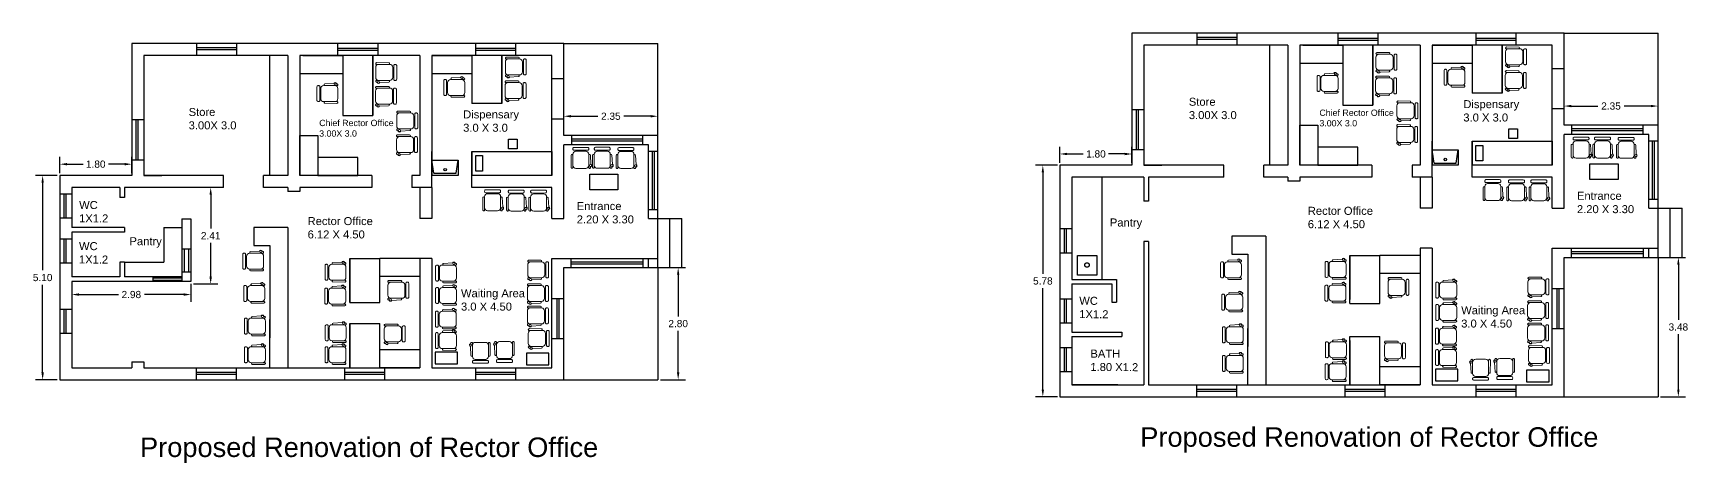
# Model space of a CAD drawing. Header units: inches. Extents: x 3 to 200, y -19 to 31.
# Drawn here: x 158.24 to 199.61, y -19.24 to -8.51 of the extents above; entities that cross this region are included whole.
import ezdxf

# ---------------------------------------------------------------- set-up
doc = ezdxf.new("R2010")
doc.units = ezdxf.units.IN
doc.header["$MEASUREMENT"] = 0
doc.linetypes.add('ACAD_ISO02W100', pattern=[15, 12, -3])
doc.layers.add('FUR', color=32, linetype='Continuous', lineweight=18)
doc.layers.add('FURN', color=10, linetype='Continuous', lineweight=9)
doc.styles.get("Standard").update_dxf_attribs({"font": 'arial.ttf'})
doc.dimstyles.get("Standard").update_dxf_attribs({"dimtxt": 0.18, "dimasz": 0.18, "dimexe": 0.18, "dimexo": 0.0625, "dimgap": 0.09, "dimtad": 0, "dimtih": 1, "dimtoh": 1, "dimdec": 4, "dimzin": 0, "dimdsep": 46, "dimtxsty": 'Standard', "dimcen": 0.09, "dimadec": 0, "dimazin": 0, "dimtfac": 1, "dimtdec": 4, "dimtofl": 0, "dimtmove": 0, "dimatfit": 3, "dimfxl": 1, "dimtolj": 1, "dimtzin": 0, "dimarcsym": 0})

# ---------------------------------------------------------------- blocks, each defined once
blk = doc.blocks.new('CINE CHAIR')
at = {"layer": 'FUR', "color": 48, "lineweight": 0}
for p, q in [((448043.776, 57308.306), (448043.8, 57308.306)), ((448043.776, 57308.058), (448043.8, 57308.058))]:
    blk.add_line(p, q, dxfattribs=at)
blk.add_lwpolyline([(448043.45, 57308.434), (448043.678, 57308.423, -0.388092), (448043.695, 57308.404), (448043.695, 57308.401, -0.414214), (448043.676, 57308.382), (448043.367, 57308.382, -0.414214), (448043.348, 57308.401), (448043.348, 57308.404, -0.491313), (448043.377, 57308.423), (448043.384, 57308.436)], format="xyb", dxfattribs=at)
for points in [[(448043.424, 57308.382), (448043.7, 57308.382, -0.414214), (448043.776, 57308.306), (448043.776, 57308.058, -0.414214), (448043.7, 57307.982), (448043.424, 57307.982, -0.414214), (448043.348, 57308.058), (448043.348, 57308.306, -0.414214)], [(448043.828, 57308.382), (448043.842, 57308.382, -0.414214), (448043.871, 57308.353), (448043.871, 57308.01, -0.414214), (448043.842, 57307.982), (448043.828, 57307.982, -0.414214), (448043.8, 57308.01), (448043.8, 57308.353, -0.414214)], [(448043.379, 57307.938), (448043.678, 57307.94, 0.393133), (448043.695, 57307.959), (448043.695, 57307.963, 0.414214), (448043.676, 57307.982), (448043.367, 57307.982, 0.414214), (448043.348, 57307.963), (448043.348, 57307.966, 0.435766)]]:
    blk.add_lwpolyline(points, format="xyb", close=True, dxfattribs=at)
blk.add_circle((448043.417, 57308.422), 0.0249, dxfattribs=at)
blk.add_arc((448043.417, 57308.422), 0.0356, 19.6628, 156.9494, dxfattribs=at)
blk = doc.blocks.new('*D35')
at = {"color": 0, "linetype": 'ACAD_ISO02W100', "lineweight": -2}
for p, q in [((159.21, -14.773), (159.21, -15.219)), ((162.19, -14.773), (162.19, -15.219)), ((159.39, -15.039), (160.375, -15.039)), ((162.01, -15.039), (161.026, -15.039))]:
    blk.add_line(p, q, dxfattribs=at)
at = {"color": 0, "linetype": 'ACAD_ISO02W100'}
for points in [[(159.39, -15.009), (159.39, -15.069), (159.21, -15.039)], [(162.01, -15.009), (162.01, -15.069), (162.19, -15.039)]]:
    blk.add_solid(points, dxfattribs=at)
at = {"layer": 'Defpoints', "color": 0, "linetype": 'ACAD_ISO02W100'}
for p in [(159.21, -14.71), (162.19, -14.71), (162.19, -15.039)]:
    blk.add_point(p, dxfattribs=at)
at = {"color": 0, "linetype": 'ACAD_ISO02W100', "insert": (160.7, -15.039), "char_height": 0.18, "attachment_point": 5}
blk.add_mtext('\\A1;2.98', dxfattribs=at)
blk = doc.blocks.new('*D36')
at = {"color": 0, "linetype": 'ACAD_ISO02W100', "lineweight": -2}
for p, q in [((162.944, -12.365), (162.503, -12.365)), ((162.683, -12.545), (162.683, -13.389)), ((162.683, -14.593), (162.683, -13.75)), ((162.253, -14.773), (162.863, -14.773))]:
    blk.add_line(p, q, dxfattribs=at)
at = {"color": 0, "linetype": 'ACAD_ISO02W100'}
for points in [[(162.653, -12.545), (162.713, -12.545), (162.683, -12.365)], [(162.653, -14.593), (162.713, -14.593), (162.683, -14.773)]]:
    blk.add_solid(points, dxfattribs=at)
at = {"layer": 'Defpoints', "color": 0, "linetype": 'ACAD_ISO02W100'}
for p in [(162.683, -12.365), (163.007, -12.365), (162.19, -14.773)]:
    blk.add_point(p, dxfattribs=at)
at = {"color": 0, "linetype": 'ACAD_ISO02W100', "insert": (162.683, -13.569), "char_height": 0.18, "attachment_point": 5}
blk.add_mtext('\\A1;2.41', dxfattribs=at)
blk = doc.blocks.new('*D37')
at = {"color": 0, "linetype": 'ACAD_ISO02W100', "lineweight": -2}
for p, q in [((158.848, -12.065), (158.303, -12.065)), ((158.483, -12.245), (158.483, -14.433)), ((158.483, -16.985), (158.483, -14.797)), ((158.848, -17.165), (158.303, -17.165))]:
    blk.add_line(p, q, dxfattribs=at)
at = {"color": 0, "linetype": 'ACAD_ISO02W100'}
for points in [[(158.453, -12.245), (158.513, -12.245), (158.483, -12.065)], [(158.453, -16.985), (158.513, -16.985), (158.483, -17.165)]]:
    blk.add_solid(points, dxfattribs=at)
at = {"layer": 'Defpoints', "color": 0, "linetype": 'ACAD_ISO02W100'}
for p in [(158.91, -12.065), (158.483, -17.165), (158.91, -17.165)]:
    blk.add_point(p, dxfattribs=at)
at = {"color": 0, "linetype": 'ACAD_ISO02W100', "insert": (158.483, -14.615), "char_height": 0.18, "attachment_point": 5}
blk.add_mtext('\\A1;5.10', dxfattribs=at)
blk = doc.blocks.new('*D38')
at = {"color": 0, "linetype": 'ACAD_ISO02W100', "lineweight": -2}
for p, q in [((158.91, -12.003), (158.91, -11.603)), ((159.09, -11.783), (159.495, -11.783)), ((160.53, -11.783), (160.125, -11.783)), ((160.71, -12.003), (160.71, -11.603))]:
    blk.add_line(p, q, dxfattribs=at)
at = {"color": 0, "linetype": 'ACAD_ISO02W100'}
for points in [[(159.09, -11.753), (159.09, -11.813), (158.91, -11.783)], [(160.53, -11.753), (160.53, -11.813), (160.71, -11.783)]]:
    blk.add_solid(points, dxfattribs=at)
at = {"layer": 'Defpoints', "color": 0, "linetype": 'ACAD_ISO02W100'}
for p in [(160.71, -11.783), (158.91, -12.065), (160.71, -12.065)]:
    blk.add_point(p, dxfattribs=at)
at = {"color": 0, "linetype": 'ACAD_ISO02W100', "insert": (159.81, -11.783), "char_height": 0.18, "attachment_point": 5}
blk.add_mtext('\\A1;1.80', dxfattribs=at)
blk = doc.blocks.new('*D39')
at = {"color": 0, "linetype": 'ACAD_ISO02W100', "lineweight": -2}
for p, q in [((171.51, -11.003), (171.51, -10.406)), ((171.69, -10.586), (172.359, -10.586)), ((173.68, -10.586), (173.011, -10.586)), ((173.86, -11.003), (173.86, -10.406))]:
    blk.add_line(p, q, dxfattribs=at)
at = {"color": 0, "linetype": 'ACAD_ISO02W100'}
for points in [[(171.69, -10.556), (171.69, -10.616), (171.51, -10.586)], [(173.68, -10.556), (173.68, -10.616), (173.86, -10.586)]]:
    blk.add_solid(points, dxfattribs=at)
at = {"layer": 'Defpoints', "color": 0, "linetype": 'ACAD_ISO02W100'}
for p in [(173.86, -10.586), (171.51, -11.065), (173.86, -11.065)]:
    blk.add_point(p, dxfattribs=at)
at = {"color": 0, "linetype": 'ACAD_ISO02W100', "insert": (172.685, -10.586), "char_height": 0.18, "attachment_point": 5}
blk.add_mtext('\\A1;2.35', dxfattribs=at)
blk = doc.blocks.new('*D40')
at = {"color": 0, "linetype": 'ACAD_ISO02W100', "lineweight": -2}
for p, q in [((173.923, -14.365), (174.548, -14.365)), ((174.368, -14.545), (174.368, -15.583)), ((174.368, -16.985), (174.368, -15.947)), ((173.923, -17.165), (174.548, -17.165))]:
    blk.add_line(p, q, dxfattribs=at)
at = {"color": 0, "linetype": 'ACAD_ISO02W100'}
for points in [[(174.338, -14.545), (174.398, -14.545), (174.368, -14.365)], [(174.338, -16.985), (174.398, -16.985), (174.368, -17.165)]]:
    blk.add_solid(points, dxfattribs=at)
at = {"layer": 'Defpoints', "color": 0, "linetype": 'ACAD_ISO02W100'}
for p in [(173.86, -14.365), (173.86, -17.165), (174.368, -17.165)]:
    blk.add_point(p, dxfattribs=at)
at = {"color": 0, "linetype": 'ACAD_ISO02W100', "insert": (174.368, -15.765), "char_height": 0.18, "attachment_point": 5}
blk.add_mtext('\\A1;2.80', dxfattribs=at)
blk = doc.blocks.new('*D50')
at = {"color": 0, "linetype": 'ACAD_ISO02W100', "lineweight": -2}
for p, q in [((183.848, -11.81), (183.303, -11.81)), ((183.483, -11.99), (183.483, -14.518)), ((183.483, -17.41), (183.483, -14.882)), ((183.848, -17.59), (183.303, -17.59))]:
    blk.add_line(p, q, dxfattribs=at)
at = {"color": 0, "linetype": 'ACAD_ISO02W100'}
for points in [[(183.453, -11.99), (183.513, -11.99), (183.483, -11.81)], [(183.453, -17.41), (183.513, -17.41), (183.483, -17.59)]]:
    blk.add_solid(points, dxfattribs=at)
at = {"layer": 'Defpoints', "color": 0, "linetype": 'ACAD_ISO02W100'}
for p in [(183.91, -11.81), (183.483, -17.59), (183.91, -17.59)]:
    blk.add_point(p, dxfattribs=at)
at = {"color": 0, "linetype": 'ACAD_ISO02W100', "insert": (183.483, -14.7), "char_height": 0.18, "attachment_point": 5}
blk.add_mtext('\\A1;5.78', dxfattribs=at)
blk = doc.blocks.new('*D51')
at = {"color": 0, "linetype": 'ACAD_ISO02W100', "lineweight": -2}
for p, q in [((183.91, -11.747), (183.91, -11.348)), ((184.09, -11.528), (184.495, -11.528)), ((185.53, -11.528), (185.125, -11.528)), ((185.71, -11.747), (185.71, -11.348))]:
    blk.add_line(p, q, dxfattribs=at)
at = {"color": 0, "linetype": 'ACAD_ISO02W100'}
for points in [[(184.09, -11.498), (184.09, -11.558), (183.91, -11.528)], [(185.53, -11.498), (185.53, -11.558), (185.71, -11.528)]]:
    blk.add_solid(points, dxfattribs=at)
at = {"layer": 'Defpoints', "color": 0, "linetype": 'ACAD_ISO02W100'}
for p in [(185.71, -11.528), (183.91, -11.81), (185.71, -11.81)]:
    blk.add_point(p, dxfattribs=at)
at = {"color": 0, "linetype": 'ACAD_ISO02W100', "insert": (184.81, -11.528), "char_height": 0.18, "attachment_point": 5}
blk.add_mtext('\\A1;1.80', dxfattribs=at)
blk = doc.blocks.new('*D52')
at = {"color": 0, "linetype": 'ACAD_ISO02W100', "lineweight": -2}
for p, q in [((196.51, -10.747), (196.51, -10.151)), ((196.69, -10.331), (197.359, -10.331)), ((198.68, -10.331), (198.011, -10.331)), ((198.86, -10.747), (198.86, -10.151))]:
    blk.add_line(p, q, dxfattribs=at)
at = {"color": 0, "linetype": 'ACAD_ISO02W100'}
for points in [[(196.69, -10.301), (196.69, -10.361), (196.51, -10.331)], [(198.68, -10.301), (198.68, -10.361), (198.86, -10.331)]]:
    blk.add_solid(points, dxfattribs=at)
at = {"layer": 'Defpoints', "color": 0, "linetype": 'ACAD_ISO02W100'}
for p in [(198.86, -10.331), (196.51, -10.81), (198.86, -10.81)]:
    blk.add_point(p, dxfattribs=at)
at = {"color": 0, "linetype": 'ACAD_ISO02W100', "insert": (197.685, -10.331), "char_height": 0.18, "attachment_point": 5}
blk.add_mtext('\\A1;2.35', dxfattribs=at)
blk = doc.blocks.new('*D53')
at = {"color": 0, "linetype": 'ACAD_ISO02W100', "lineweight": -2}
for p, q in [((198.923, -14.11), (199.548, -14.11)), ((199.368, -14.29), (199.368, -15.668)), ((199.368, -17.41), (199.368, -16.032)), ((198.923, -17.59), (199.548, -17.59))]:
    blk.add_line(p, q, dxfattribs=at)
at = {"color": 0, "linetype": 'ACAD_ISO02W100'}
for points in [[(199.338, -14.29), (199.398, -14.29), (199.368, -14.11)], [(199.338, -17.41), (199.398, -17.41), (199.368, -17.59)]]:
    blk.add_solid(points, dxfattribs=at)
at = {"layer": 'Defpoints', "color": 0, "linetype": 'ACAD_ISO02W100'}
for p in [(198.86, -14.11), (198.86, -17.59), (199.368, -17.59)]:
    blk.add_point(p, dxfattribs=at)
at = {"color": 0, "linetype": 'ACAD_ISO02W100', "insert": (199.368, -15.85), "char_height": 0.18, "attachment_point": 5}
blk.add_mtext('\\A1;3.48', dxfattribs=at)

msp = doc.modelspace()

# ---------------------------------------------------------------- linework, layer by layer
for p, q in [((196.51024, -8.50961), (185.71024, -8.50961)), ((185.71024, -8.50961), (185.71024, -11.80961)), ((187.3386, -8.80961), (187.3386, -8.50961)), ((188.3386, -8.61752), (187.3386, -8.61752)), ((188.3386, -8.66752), (187.3386, -8.66752)), ((188.3386, -8.80961), (188.3386, -8.50961)), ((190.86553, -8.80961), (190.86553, -8.50961)), ((191.86553, -8.64175), (190.86553, -8.64175)), ((191.86553, -8.80961), (191.86553, -8.50961)), ((194.31412, -8.80961), (194.31412, -8.50961)), ((195.31412, -8.64175), (194.31412, -8.64175)), ((195.31412, -8.80961), (195.31412, -8.50961)), ((196.51024, -9.39932), (196.51024, -8.50961)), ((198.86024, -10.80961), (198.86024, -8.50961)), ((171.51008, -8.7654), (160.71008, -8.7654)), ((160.71008, -8.7654), (160.71008, -12.0654)), ((164.61008, -9.0654), (161.01008, -9.0654)), ((161.01008, -9.0654), (161.01008, -12.0654)), ((162.33844, -9.0654), (162.33844, -8.7654)), ((163.33844, -8.8733), (162.33844, -8.8733)), ((163.33844, -8.9233), (162.33844, -8.9233)), ((163.33844, -9.0654), (163.33844, -8.7654)), ((164.61008, -9.0654), (164.61008, -11.8654)), ((167.91008, -9.0654), (164.91008, -9.0654)), ((164.91008, -9.0654), (164.91008, -11.8654)), ((165.86536, -9.0654), (165.86536, -8.7654)), ((166.86536, -8.89753), (165.86536, -8.89753)), ((166.86536, -8.94753), (165.86536, -8.94753)), ((166.86536, -9.0654), (166.86536, -8.7654)), ((167.91008, -9.0654), (167.91008, -11.8654)), ((171.21008, -9.0654), (168.21008, -9.0654)), ((168.21008, -9.0654), (168.21008, -11.8654)), ((171.21008, -9.0654), (169.21008, -9.0654)), ((169.31396, -9.0654), (169.31396, -8.7654)), ((170.31396, -8.89753), (169.31396, -8.89753)), ((170.31396, -8.94753), (169.31396, -8.94753)), ((170.31396, -9.0654), (170.31396, -8.7654)), ((171.21008, -9.6551), (171.21008, -9.0654)), ((171.51008, -9.6551), (171.51008, -8.7654)), ((173.86008, -11.0654), (173.86008, -8.7654)), ((189.61024, -8.80961), (186.01024, -8.80961)), ((186.01024, -8.80961), (186.01024, -11.80961)), ((189.61024, -8.80961), (189.61024, -11.60961)), ((192.91024, -8.80961), (189.91024, -8.80961)), ((189.91024, -8.80961), (189.91024, -11.60961)), ((191.86553, -8.69175), (190.86553, -8.69175)), ((192.91024, -8.80961), (192.91024, -11.60961)), ((196.21024, -8.80961), (193.21024, -8.80961)), ((193.21024, -8.80961), (193.21024, -11.60961)), ((196.21024, -8.80961), (194.21024, -8.80961)), ((195.31412, -8.69175), (194.31412, -8.69175)), ((196.21024, -9.39932), (196.21024, -8.80961)), ((196.21024, -11.80961), (196.21024, -9.39932)), ((196.51024, -9.39932), (196.21024, -9.39932)), ((196.51024, -10.80961), (196.51024, -9.39932)), ((171.21008, -12.0654), (171.21008, -9.6551)), ((171.51008, -9.6551), (171.21008, -9.6551)), ((171.51008, -11.0654), (171.51008, -9.6551)), ((161.01008, -10.67862), (160.71008, -10.67862)), ((160.81999, -11.67862), (160.81999, -10.67862)), ((160.86999, -11.67862), (160.86999, -10.67862)), ((171.51008, -10.6551), (171.21008, -10.6551)), ((186.01024, -10.42284), (185.71024, -10.42284)), ((185.82016, -11.42284), (185.82016, -10.42284)), ((185.87016, -11.42284), (185.87016, -10.42284)), ((196.51024, -10.39932), (196.21024, -10.39932)), ((173.86008, -11.0654), (171.51008, -11.0654)), ((171.70062, -11.0654), (171.70062, -11.2954)), ((173.47629, -11.1566), (171.70062, -11.1566)), ((173.47629, -11.0654), (173.47629, -11.2954)), ((173.86008, -13.1354), (173.86008, -11.0654)), ((198.86024, -10.80961), (196.51024, -10.80961)), ((196.51024, -12.87961), (196.51024, -11.03961)), ((198.63024, -11.03961), (196.51024, -11.03961)), ((196.70078, -10.80961), (196.70078, -11.03961)), ((198.47646, -10.90082), (196.70078, -10.90082)), ((198.47646, -10.95082), (196.70078, -10.95082)), ((198.47646, -10.80961), (198.47646, -11.03961)), ((198.63024, -12.87961), (198.63024, -11.03961)), ((198.86024, -12.87961), (198.86024, -10.80961)), ((171.51008, -13.1354), (171.51008, -11.2954)), ((173.63008, -11.2954), (171.51008, -11.2954)), ((173.47629, -11.2066), (171.70062, -11.2066)), ((173.63008, -13.1354), (173.63008, -11.2954)), ((173.86008, -11.4665), (173.63008, -11.4665)), ((173.72313, -12.92441), (173.72313, -11.4665)), ((173.77313, -12.92441), (173.77313, -11.4665)), ((186.01024, -11.42284), (185.71024, -11.42284)), ((193.26155, -11.75376), (193.21024, -11.42276)), ((193.81798, -11.75376), (193.86647, -11.42276)), ((198.86024, -11.21071), (198.63024, -11.21071)), ((198.7233, -12.66863), (198.7233, -11.21071)), ((198.7733, -12.66863), (198.7733, -11.21071)), ((161.01008, -11.67862), (160.71008, -11.67862)), ((164.61008, -11.8654), (164.61008, -12.0654)), ((164.91008, -11.8654), (164.91008, -12.0654)), ((167.91008, -11.8654), (167.91008, -12.0654)), ((168.26139, -12.00955), (168.21008, -11.67854)), ((168.21008, -11.8654), (168.21008, -12.0654)), ((168.81781, -12.00955), (168.86631, -11.67854)), ((185.71024, -11.80961), (183.91024, -11.80961)), ((183.91024, -11.80961), (183.91024, -17.58961)), ((188.00668, -11.80961), (186.01024, -11.80961)), ((188.00668, -12.10961), (188.00668, -11.80961)), ((189.61024, -11.80961), (189.00668, -11.80961)), ((189.00668, -12.10961), (189.00668, -11.80961)), ((189.61024, -11.60961), (189.61024, -11.80961)), ((189.91024, -11.60961), (189.91024, -11.80961)), ((191.71024, -11.80961), (189.91024, -11.80961)), ((191.71024, -11.80961), (191.71024, -12.10961)), ((192.91024, -11.80961), (192.71024, -11.80961)), ((192.71024, -11.80961), (192.71024, -12.10961)), ((192.91024, -11.60961), (192.91024, -11.80961)), ((193.21024, -11.60961), (193.21024, -11.80961)), ((193.26155, -11.75376), (193.81798, -11.75376)), ((196.21024, -11.80961), (194.21024, -11.80961)), ((160.71008, -12.0654), (158.91008, -12.0654)), ((158.91008, -12.0654), (158.91008, -17.1654)), ((160.36008, -12.3654), (159.21008, -12.3654)), ((159.21008, -12.3654), (159.21008, -13.3654)), ((160.41008, -12.3654), (160.36008, -12.3654)), ((160.41008, -12.3654), (160.41008, -12.6154)), ((160.71008, -12.3654), (160.52508, -12.3654)), ((160.52508, -12.3654), (160.52508, -12.6154)), ((163.00652, -12.3654), (160.71008, -12.3654)), ((163.00652, -12.0654), (161.01008, -12.0654)), ((163.00652, -12.3654), (163.00652, -12.0654)), ((164.61008, -12.0654), (164.00652, -12.0654)), ((164.00652, -12.3654), (164.00652, -12.0654)), ((164.61008, -12.3654), (164.00652, -12.3654)), ((164.61008, -12.3654), (164.61008, -12.46133)), ((166.71008, -12.0654), (164.91008, -12.0654)), ((166.71008, -12.3654), (164.91008, -12.3654)), ((164.91008, -12.3654), (164.91008, -12.46133)), ((166.71008, -12.0654), (166.71008, -12.3654)), ((167.91008, -12.0654), (167.71008, -12.0654)), ((167.71008, -12.0654), (167.71008, -12.3654)), ((168.21008, -12.3654), (167.71008, -12.3654)), ((167.91008, -12.3654), (167.91008, -13.1354)), ((168.21008, -12.3654), (168.21008, -13.1354)), ((168.26139, -12.00955), (168.81781, -12.00955)), ((171.21008, -12.0654), (169.21008, -12.0654)), ((171.21008, -12.3654), (169.21008, -12.3654)), ((171.21008, -13.1354), (171.21008, -12.3654)), ((185.52524, -12.10961), (184.21024, -12.10961)), ((184.21024, -12.10961), (184.21024, -13.10961)), ((184.96024, -12.10961), (184.96024, -14.65961)), ((185.41024, -12.10961), (185.36024, -12.10961)), ((185.71024, -12.10961), (185.52524, -12.10961)), ((186.01024, -12.10961), (185.71024, -12.10961)), ((186.01024, -12.10961), (186.01024, -12.70961)), ((186.12524, -12.10961), (186.12524, -12.70961)), ((186.32524, -12.10961), (186.12524, -12.10961)), ((188.00668, -12.10961), (186.32524, -12.10961)), ((189.61024, -12.10961), (189.00668, -12.10961)), ((189.61024, -12.10961), (189.61024, -12.20555)), ((189.91024, -12.20555), (189.61024, -12.20555)), ((191.71024, -12.10961), (189.91024, -12.10961)), ((189.91024, -12.10961), (189.91024, -12.20555)), ((193.21024, -12.10961), (192.71024, -12.10961)), ((192.91024, -12.10961), (192.91024, -12.87961)), ((193.21024, -12.10961), (193.21024, -12.87961)), ((196.21024, -12.10961), (194.21024, -12.10961)), ((196.21024, -12.87961), (196.21024, -12.10961)), ((158.91008, -12.52213), (159.21008, -12.52213)), ((159.02222, -13.12213), (159.02222, -12.52213)), ((159.07222, -13.12213), (159.07222, -12.52213)), ((160.52508, -12.6154), (160.41008, -12.6154)), ((164.91008, -12.46133), (164.61008, -12.46133)), ((186.12524, -12.70961), (186.01024, -12.70961)), ((198.86024, -12.66863), (198.63024, -12.66863)), ((158.91008, -13.12213), (159.21008, -13.12213)), ((161.96008, -13.14901), (161.96008, -14.4804)), ((162.19008, -13.14901), (162.19008, -14.7104)), ((171.21008, -13.1354), (171.51008, -13.1354)), ((173.86008, -12.92441), (173.63008, -12.92441)), ((173.63008, -13.1354), (173.86008, -13.1354)), ((173.86008, -13.1354), (174.46008, -13.1354)), ((173.86008, -14.1354), (173.86008, -13.1354)), ((174.16008, -14.3654), (174.16008, -13.1354)), ((174.46008, -14.3654), (174.46008, -13.1354)), ((184.21024, -13.10961), (184.21024, -13.30961)), ((196.21024, -12.87961), (196.51024, -12.87961)), ((198.63024, -12.87961), (198.86024, -12.87961)), ((198.86024, -12.87961), (199.46024, -12.87961)), ((198.86024, -13.87961), (198.86024, -12.87961)), ((199.16024, -14.10961), (199.16024, -12.87961)), ((199.46024, -14.10961), (199.46024, -12.87961)), ((158.91008, -13.64881), (159.21008, -13.64881)), ((159.02222, -14.24881), (159.02222, -13.64881)), ((159.07222, -14.24881), (159.07222, -13.64881)), ((160.52508, -13.3654), (159.21008, -13.3654)), ((160.52508, -13.4804), (159.21008, -13.4804)), ((159.21008, -13.4804), (159.21008, -13.5654)), ((159.21008, -13.5654), (159.21008, -14.5954)), ((160.52508, -13.3654), (160.52508, -13.4804)), ((161.51008, -13.3654), (161.51008, -14.2304)), ((161.96008, -13.5654), (161.96008, -14.7104)), ((163.76008, -13.3654), (163.76008, -13.8154)), ((183.91024, -13.39302), (184.21024, -13.39302)), ((184.02238, -13.99302), (184.02238, -13.39302)), ((184.07238, -13.99302), (184.07238, -13.39302)), ((184.21024, -13.30961), (184.21024, -14.33961)), ((188.20292, -13.58254), (188.20292, -14.03254)), ((183.91024, -13.99302), (184.21024, -13.99302)), ((186.12524, -13.70961), (186.01024, -13.70961)), ((186.01024, -13.70961), (186.01024, -17.28961)), ((186.12524, -13.70961), (186.12524, -17.28961)), ((192.91024, -13.87961), (192.91024, -15.00961)), ((193.21024, -13.87961), (193.21024, -17.28961)), ((196.21024, -17.28961), (196.21024, -13.87961)), ((196.21024, -13.87961), (198.86024, -13.87961)), ((196.51024, -13.87961), (198.86024, -13.87961)), ((196.68688, -13.87961), (196.68688, -14.10961)), ((198.48439, -13.97103), (196.68688, -13.97103)), ((198.48439, -14.02103), (196.68688, -14.02103)), ((198.48439, -13.87961), (198.48439, -14.10961)), ((198.63024, -14.10961), (198.63024, -13.87961)), ((198.86024, -14.10961), (198.86024, -13.87961)), ((158.91008, -14.24881), (159.21008, -14.24881)), ((160.52508, -14.2304), (160.41008, -14.2304)), ((160.41008, -14.2304), (160.41008, -14.5954)), ((160.52508, -14.2304), (160.52508, -14.5954)), ((167.91008, -14.1354), (167.91008, -16.8654)), ((167.91008, -14.1354), (167.91008, -14.5854)), ((168.21008, -14.1354), (168.21008, -16.8654)), ((171.21008, -16.8654), (171.21008, -14.1354)), ((171.21008, -14.1354), (173.86008, -14.1354)), ((171.51008, -14.1354), (173.86008, -14.1354)), ((171.51008, -17.1654), (171.51008, -14.3654)), ((171.51008, -17.1654), (171.51008, -14.3654)), ((171.51008, -14.3654), (173.86008, -14.3654)), ((171.68671, -14.1354), (171.68671, -14.3654)), ((173.48422, -14.22682), (171.68671, -14.22682)), ((173.48422, -14.27682), (171.68671, -14.27682)), ((173.48422, -14.1354), (173.48422, -14.3654)), ((173.63008, -14.3654), (173.63008, -14.1354)), ((173.86008, -14.3654), (173.86008, -14.1354)), ((173.86008, -14.3654), (174.16008, -14.3654)), ((174.16008, -14.3654), (174.46008, -14.3654)), ((184.21024, -14.33961), (184.21024, -14.65961)), ((196.51024, -17.58961), (196.51024, -14.10961)), ((196.51024, -17.58961), (196.51024, -14.10961)), ((196.51024, -14.10961), (198.86024, -14.10961)), ((198.86024, -14.10961), (199.16024, -14.10961)), ((199.16024, -14.10961), (199.46024, -14.10961)), ((160.41008, -14.5954), (159.21008, -14.5954)), ((162.19008, -14.7104), (159.21008, -14.7104)), ((159.21008, -14.7104), (159.21008, -14.9154)), ((161.96008, -14.5954), (160.52508, -14.5954)), ((162.19008, -14.4804), (161.96008, -14.4804)), ((184.21024, -14.65961), (185.32524, -14.65961)), ((184.21024, -14.77461), (184.21024, -15.97461)), ((184.21024, -14.77461), (185.21024, -14.77461)), ((185.21024, -14.77461), (185.21024, -15.22461)), ((185.32524, -14.65961), (185.32524, -15.22461)), ((192.91024, -14.55961), (192.91024, -17.28961)), ((159.21008, -14.9154), (159.21008, -16.8654)), ((171.51008, -15.14798), (171.21008, -15.14798)), ((171.34191, -16.14798), (171.34191, -15.14798)), ((171.39191, -16.14798), (171.39191, -15.14798)), ((183.91024, -15.14503), (184.21024, -15.14503)), ((184.02238, -15.74503), (184.02238, -15.14503)), ((184.07238, -15.74503), (184.07238, -15.14503)), ((185.21024, -15.22461), (185.32524, -15.22461)), ((196.51024, -14.8922), (196.21024, -14.8922)), ((196.34208, -15.8922), (196.34208, -14.8922)), ((196.39208, -15.8922), (196.39208, -14.8922)), ((158.91008, -15.40081), (159.21008, -15.40081)), ((159.02222, -16.00081), (159.02222, -15.40081)), ((159.07222, -16.00081), (159.07222, -15.40081)), ((158.91008, -16.00081), (159.21008, -16.00081)), ((183.91024, -15.74503), (184.21024, -15.74503)), ((184.21024, -15.97461), (185.46024, -15.97461)), ((184.21024, -16.08961), (185.46024, -16.08961)), ((184.21024, -16.08961), (184.21024, -17.28961)), ((185.46024, -15.97461), (185.46024, -16.08961)), ((186.01024, -16.08961), (186.01024, -17.28961)), ((196.51024, -15.8922), (196.21024, -15.8922)), ((171.51008, -16.14798), (171.21008, -16.14798)), ((183.91024, -16.36031), (184.21024, -16.36031)), ((184.02238, -16.96031), (184.02238, -16.36031)), ((184.07238, -16.96031), (184.07238, -16.36031)), ((159.21008, -16.8654), (160.71008, -16.8654)), ((160.71008, -16.7154), (160.71008, -16.8654)), ((160.71008, -16.7154), (161.01008, -16.7154)), ((161.01008, -16.7154), (161.01008, -16.8654)), ((161.01008, -16.8654), (162.51008, -16.8654)), ((161.01008, -16.8654), (161.31008, -16.8654)), ((161.01008, -16.8654), (162.74008, -16.8654)), ((161.31008, -16.8654), (161.61008, -16.8654)), ((162.32963, -17.1654), (162.32963, -16.8654)), ((162.74008, -16.8654), (162.97715, -16.8654)), ((162.74008, -16.8654), (162.97715, -16.8654)), ((162.97715, -16.8654), (164.61008, -16.8654)), ((163.32963, -17.1654), (163.32963, -16.8654)), ((163.97715, -16.8654), (164.61008, -16.8654)), ((164.61008, -16.8654), (167.91008, -16.8654)), ((166.03685, -17.1654), (166.03685, -16.8654)), ((167.03685, -17.1654), (167.03685, -16.8654)), ((168.21008, -16.8654), (171.21008, -16.8654)), ((169.31396, -17.1654), (169.31396, -16.8654)), ((170.31396, -17.1654), (170.31396, -16.8654)), ((158.91008, -17.1654), (162.97715, -17.1654)), ((163.32963, -16.98821), (162.32963, -16.98821)), ((163.32963, -17.03821), (162.32963, -17.03821)), ((162.97715, -17.1654), (171.51008, -17.1654)), ((167.03685, -16.98821), (166.03685, -16.98821)), ((167.03685, -17.03821), (166.03685, -17.03821)), ((170.31396, -16.98821), (169.31396, -16.98821)), ((170.31396, -17.03821), (169.31396, -17.03821)), ((183.91024, -16.96031), (184.21024, -16.96031)), ((184.21024, -17.28961), (186.01024, -17.28961)), ((185.36024, -17.28961), (184.21024, -17.28961)), ((186.12524, -17.28961), (186.21024, -17.28961)), ((186.12524, -17.28961), (186.21024, -17.28961)), ((186.12524, -17.28961), (186.31024, -17.28961)), ((186.31024, -17.28961), (186.61024, -17.28961)), ((186.32524, -17.28961), (187.74024, -17.28961)), ((186.32524, -17.28961), (187.51024, -17.28961)), ((187.3298, -17.58961), (187.3298, -17.28961)), ((187.74024, -17.28961), (189.61024, -17.28961)), ((188.3298, -17.58961), (188.3298, -17.28961)), ((189.61024, -17.28961), (192.91024, -17.28961)), ((191.03702, -17.58961), (191.03702, -17.28961)), ((192.03702, -17.58961), (192.03702, -17.28961)), ((193.21024, -17.28961), (196.21024, -17.28961)), ((194.31412, -17.58961), (194.31412, -17.28961)), ((195.31412, -17.58961), (195.31412, -17.28961)), ((183.91024, -17.58961), (187.97732, -17.58961)), ((188.3298, -17.41243), (187.3298, -17.41243)), ((188.3298, -17.46243), (187.3298, -17.46243)), ((187.97732, -17.58961), (196.51024, -17.58961)), ((192.03702, -17.41243), (191.03702, -17.41243)), ((192.03702, -17.46243), (191.03702, -17.46243)), ((195.31412, -17.41243), (194.31412, -17.41243)), ((195.31412, -17.46243), (194.31412, -17.46243))]:
    msp.add_line(p, q)
at = {"linetype": 'ACAD_ISO02W100'}
for p, q in [((196.51024, -8.50961), (198.86024, -8.50961)), ((164.16008, -12.0654), (164.16008, -9.0654)), ((164.98246, -9.0654), (165.98246, -9.0654)), ((166.73246, -9.0654), (165.98246, -9.0654)), ((165.98246, -9.0654), (165.98246, -10.2654)), ((165.98246, -9.0654), (165.98246, -10.5654)), ((166.73246, -10.5654), (166.73246, -9.0654)), ((166.73246, -9.0654), (166.73246, -10.5654)), ((168.21008, -9.0654), (169.21008, -9.0654)), ((169.96008, -9.0654), (169.21008, -9.0654)), ((169.21008, -9.0654), (169.21008, -10.2654)), ((169.96008, -10.2654), (169.96008, -9.0654)), ((169.96008, -9.0654), (169.96008, -10.2654)), ((171.51008, -8.7654), (173.86008, -8.7654)), ((189.16024, -11.80961), (189.16024, -8.80961)), ((189.98263, -8.80961), (190.98263, -8.80961)), ((191.73263, -8.80961), (190.98263, -8.80961)), ((190.98263, -8.80961), (190.98263, -10.00961)), ((190.98263, -8.80961), (190.98263, -10.30961)), ((191.73263, -10.30961), (191.73263, -8.80961)), ((191.73263, -8.80961), (191.73263, -10.30961)), ((193.21024, -8.80961), (194.21024, -8.80961)), ((194.96024, -8.80961), (194.21024, -8.80961)), ((194.21024, -8.80961), (194.21024, -10.00961)), ((194.96024, -10.00961), (194.96024, -8.80961)), ((194.96024, -8.80961), (194.96024, -10.00961)), ((189.91024, -9.25961), (190.98263, -9.25961)), ((193.21024, -9.25961), (194.21024, -9.25961)), ((164.91008, -9.5154), (165.98246, -9.5154)), ((168.21008, -9.5154), (169.21008, -9.5154)), ((169.96008, -10.2654), (169.21008, -10.2654)), ((190.98263, -10.30961), (191.73263, -10.30961)), ((194.96024, -10.00961), (194.21024, -10.00961)), ((165.98246, -10.5654), (166.73246, -10.5654)), ((164.91008, -12.0654), (164.91008, -11.0654)), ((164.91008, -11.0654), (165.36008, -11.0654)), ((165.36008, -11.0654), (165.36008, -12.0654)), ((189.91024, -11.80961), (189.91024, -10.80961)), ((189.91024, -10.80961), (190.36024, -10.80961)), ((190.36024, -10.80961), (190.36024, -11.80961)), ((168.21008, -12.3654), (168.21008, -11.4654)), ((169.21008, -12.3654), (169.21008, -11.4654)), ((169.21008, -11.4654), (171.21008, -11.4654)), ((169.21008, -11.4654), (169.21008, -12.0654)), ((171.21008, -11.4654), (171.21008, -12.0654)), ((191.36024, -11.35961), (190.36024, -11.35961)), ((191.36024, -11.80961), (191.36024, -11.35961)), ((193.21024, -12.10961), (193.21024, -11.20961)), ((194.21024, -12.10961), (194.21024, -11.20961)), ((194.21024, -11.20961), (196.21024, -11.20961)), ((194.21024, -11.20961), (194.21024, -11.80961)), ((196.21024, -11.20961), (196.21024, -11.80961)), ((166.36008, -11.6154), (165.36008, -11.6154)), ((166.36008, -12.0654), (166.36008, -11.6154)), ((186.01024, -11.80961), (186.46024, -11.80961)), ((189.61024, -11.80961), (189.16024, -11.80961)), ((190.36024, -11.80961), (191.36024, -11.80961)), ((161.01008, -12.0654), (161.46008, -12.0654)), ((164.61008, -12.0654), (164.16008, -12.0654)), ((165.36008, -12.0654), (166.36008, -12.0654)), ((161.96008, -13.14901), (162.19008, -13.14901)), ((168.21008, -13.1354), (167.91008, -13.1354)), ((193.21024, -12.87961), (192.91024, -12.87961)), ((161.51008, -13.3654), (161.96008, -13.3654)), ((164.61008, -13.3654), (163.76008, -13.3654)), ((164.61008, -13.3654), (164.61008, -16.8654)), ((189.05292, -13.58254), (188.20292, -13.58254)), ((189.05292, -13.58254), (189.05292, -17.28961)), ((161.96008, -13.90002), (162.19008, -13.90002)), ((162.03207, -14.4804), (162.03207, -13.90002)), ((162.13207, -13.90002), (162.13207, -14.4804)), ((163.76008, -13.8154), (164.16008, -13.8154)), ((164.16008, -13.8154), (164.16008, -16.1154)), ((188.20292, -14.03254), (188.60292, -14.03254)), ((188.60292, -14.03254), (188.60292, -16.33254)), ((191.16024, -14.06238), (191.16024, -15.16238)), ((191.16024, -15.26238), (191.16024, -14.06238)), ((191.16024, -14.06238), (191.91024, -14.06238)), ((192.91024, -14.06238), (191.91024, -14.06238)), ((191.91024, -15.26238), (191.91024, -14.06238)), ((193.21024, -13.87961), (192.91024, -13.87961)), ((160.52508, -14.2304), (161.51008, -14.2304)), ((166.16008, -14.1354), (166.16008, -15.2354)), ((166.16008, -15.2354), (166.16008, -14.1354)), ((166.16008, -14.1354), (166.91008, -14.1354)), ((167.91008, -14.1354), (166.91008, -14.1354)), ((166.91008, -15.2354), (166.91008, -14.1354)), ((168.21008, -14.1354), (167.91008, -14.1354)), ((173.86008, -14.3654), (173.86008, -17.1654)), ((198.86024, -14.10961), (198.86024, -17.58961)), ((161.23668, -14.5954), (161.23668, -14.67565)), ((161.96008, -14.62565), (161.23668, -14.62565)), ((161.23668, -14.62565), (161.23668, -14.7104)), ((161.23668, -14.67565), (161.96008, -14.67565)), ((167.91008, -14.5854), (166.91008, -14.5854)), ((192.91024, -14.51238), (191.91024, -14.51238)), ((166.16008, -15.2354), (166.91008, -15.2354)), ((191.16024, -15.26238), (191.91024, -15.26238)), ((164.16008, -15.6654), (164.16008, -16.1154)), ((164.16008, -16.8654), (164.16008, -15.6654)), ((166.16008, -15.76539), (166.16008, -16.86539)), ((166.16008, -15.76539), (166.91008, -15.76539)), ((166.16008, -16.86539), (166.16008, -15.76539)), ((166.91008, -16.86539), (166.91008, -15.76539)), ((188.60292, -15.88254), (188.60292, -16.33254)), ((188.60292, -17.28961), (188.60292, -15.88254)), ((191.16024, -17.28961), (191.16024, -16.08961)), ((191.16024, -16.08961), (191.91024, -16.08961)), ((191.91024, -17.28961), (191.91024, -16.08961)), ((167.91008, -16.41539), (166.91008, -16.41539)), ((191.16024, -16.18961), (191.16024, -17.28961)), ((163.74008, -16.8654), (164.49008, -16.8654)), ((166.16008, -16.86539), (166.91008, -16.86539)), ((167.91008, -16.86539), (166.91008, -16.86539)), ((192.91024, -16.83961), (191.91024, -16.83961)), ((171.51008, -17.1654), (173.86008, -17.1654)), ((191.16024, -17.28961), (191.91024, -17.28961)), ((192.91024, -17.28961), (191.91024, -17.28961)), ((196.51024, -17.58961), (198.86024, -17.58961))]:
    msp.add_line(p, q, dxfattribs=at)
for points in [[(170.12698, -11.3992), (170.12698, -11.15978), (170.34766, -11.15978), (170.34766, -11.3992)], [(195.12714, -11.14341), (195.12714, -10.904), (195.34782, -10.904), (195.34782, -11.14341)], [(169.30957, -11.95398), (169.30957, -11.56836), (169.48016, -11.56836), (169.48016, -11.95398)], [(194.30973, -11.6982), (194.30973, -11.31257), (194.48033, -11.31257), (194.48033, -11.6982)], [(197.15778, -11.77302), (197.86216, -11.77302), (197.86216, -12.16458), (197.15778, -12.16458)], [(172.15761, -12.0288), (172.86199, -12.0288), (172.86199, -12.42037), (172.15761, -12.42037)], [(184.3529, -14.05915), (184.82883, -14.05915), (184.82883, -14.55522), (184.3529, -14.55522)], [(168.29335, -16.47528), (168.29335, -16.76632), (168.8542, -16.76632), (168.8542, -16.47528)], [(170.57431, -16.50118), (170.57431, -16.79223), (171.13516, -16.79223), (171.13516, -16.50118)], [(193.29351, -16.89949), (193.29351, -17.19054), (193.85437, -17.19054), (193.85437, -16.89949)], [(195.57448, -16.9254), (195.57448, -17.21645), (196.13533, -17.21645), (196.13533, -16.9254)]]:
    msp.add_lwpolyline(points, close=True, dxfattribs=at)
for points in [[(193.21024, -11.42276), (193.86647, -11.42276), (193.86647, -11.80961), (193.21024, -11.80961)], [(168.21008, -11.67854), (168.86631, -11.67854), (168.86631, -12.0654), (168.21008, -12.0654)]]:
    msp.add_lwpolyline(points, close=True)
for centre in [(168.54292, -11.91951), (193.54308, -11.66373)]:
    msp.add_circle(centre, 0.03274)
msp.add_circle((184.58742, -14.3003), 0.05512, dxfattribs=at)

# ---------------------------------------------------------------- block references
at = {"layer": 'FURN', "xscale": -1}
for p, rotation in [((-447852.39563, 57292.24808), 180.0008565926001), ((-447849.15583, 57292.38475), 180.0008565926001), ((-447877.3958, 57291.9923), 180.0008565926001), ((-447874.156, 57292.12896), 180.0008565926001), ((448235.06763, -57311.24813), 0.0008565926000514423), ((448238.23803, -57311.09687), 0.0008565926000514423), ((-447849.16298, 57291.79346), 180.0008565926001), ((448210.06747, -57311.50391), 0.0008565926000514423), ((-447877.40295, 57291.40101), 180.0008565926001), ((448213.23787, -57311.35266), 0.0008565926000514423), ((-447874.16315, 57291.53767), 180.0008565926001), ((-447852.40279, 57291.65679), 180.0008565926001), ((-447851.87069, 57291.03561), 180.0008565926001), ((-447876.87086, 57290.77983), 180.0008565926001), ((-447876.87801, 57290.18854), 180.0008565926001), ((-447851.87784, 57290.44432), 180.0008565926001), ((-57104.54917, -448055.83547), 270.0008565926), ((-57104.01263, -448055.83375), 270.0008565926), ((-57103.42134, -448055.84091), 270.0008565926), ((-57129.54933, -448056.09125), 270.0008565926), ((-57129.01279, -448056.08954), 270.0008565926), ((-57128.4215, -448056.09669), 270.0008565926), ((-57106.75345, -448056.89626), 270.0008565926), ((-57106.16216, -448056.90342), 270.0008565926), ((-57105.60234, -448056.90335), 270.0008565926), ((-57131.75361, -448057.15204), 270.0008565926), ((-57131.16232, -448057.1592), 270.0008565926), ((-57130.60251, -448057.15913), 270.0008565926), ((448208.21169, -57315.68824), 0.0008565926000514423), ((448210.26831, -57315.96608), 0.0008565926000514423), ((448213.03335, -57315.98553), 0.0008565926000514423), ((-447873.59746, 57287.0623), 180.0008565926001), ((448232.65453, -57315.90539), 0.0008565926000514423), ((448235.26848, -57315.89306), 0.0008565926000514423), ((448208.23978, -57316.49485), 0.0008565926000514423), ((448210.2629, -57316.55932), 0.0008565926000514423), ((-447877.09362, 57286.55237), 180.0008565926001), ((448213.03341, -57316.54534), 0.0008565926000514423), ((-447873.60461, 57286.47101), 180.0008565926001), ((448235.26306, -57316.4863), 0.0008565926000514423), ((-447852.09345, 57286.62539), 180.0008565926001), ((448238.03351, -57316.40974), 0.0008565926000514423), ((-447848.59729, 57286.63808), 180.0008565926001), ((448232.68262, -57316.71199), 0.0008565926000514423), ((448238.03358, -57316.96956), 0.0008565926000514423), ((-447848.60445, 57286.04679), 180.0008565926001), ((448208.25453, -57317.30866), 0.0008565926000514423), ((448210.27586, -57317.47612), 0.0008565926000514423), ((448213.02626, -57317.13663), 0.0008565926000514423), ((-447873.60455, 57285.91119), 180.0008565926001), ((-447877.18373, 57285.46415), 180.0008565926001), ((448213.02797, -57317.67317), 0.0008565926000514423), ((-447873.58216, 57285.34943), 180.0008565926001), ((448232.69737, -57317.52581), 0.0008565926000514423), ((448238.02642, -57317.56085), 0.0008565926000514423), ((-447848.60438, 57285.48698), 180.0008565926001), ((448208.25604, -57318.02394), 0.0008565926000514423), ((448210.26917, -57318.02453), 0.0008565926000514423), ((57470.90935, 448027.97283), 90.00085659260004), ((57471.51098, 448027.99361), 90.00085659260004), ((448232.69888, -57318.24108), 0.0008565926000514423), ((448235.27603, -57317.90034), 0.0008565926000514423), ((-447852.18356, 57285.03993), 180.0008565926001), ((448238.02814, -57318.09739), 0.0008565926000514423), ((-447848.582, 57284.92521), 180.0008565926001), ((448235.26933, -57318.44875), 0.0008565926000514423), ((57495.90952, 448027.54862), 90.00085659260004), ((57496.51114, 448027.56939), 90.00085659260004)]:
    msp.add_blockref('CINE CHAIR', p, dxfattribs=dict(at, rotation=rotation))

# ---------------------------------------------------------------- texts
at = {"attachment_point": 1}
for s, insert, char_height in [('Store\\P3.00X 3.0', (187.13249, -10.12345), 0.2), ('Dispensary\\P3.0 X 3.0', (193.99352, -10.18354), 0.2), ('Store\\P3.00X 3.0', (162.13232, -10.37923), 0.2), ('Chief Rector Office\\P3.00X 3.0', (165.3956, -10.67451), 0.1576208), ('Dispensary\\P3.0 X 3.0', (168.99335, -10.43932), 0.2), ('Chief Rector Office\\P3.00X 3.0', (190.39577, -10.41872), 0.1576208), ('Entrance\\P2.20 X 3.30', (171.83293, -12.72841), 0.2), ('Entrance\\P2.20 X 3.30', (196.8331, -12.47263), 0.2), ('Rector Office\\P6.12 X 4.50', (165.10591, -13.10362), 0.2), ('Rector Office\\P6.12 X 4.50', (190.10607, -12.84784), 0.2), ('Waiting Area\\P3.0 X 4.50', (168.93959, -14.90558), 0.2), ('Waiting Area\\P3.0 X 4.50', (193.93975, -15.3298), 0.2)]:
    msp.add_mtext_dynamic_manual_height_columns(s, width=2.4785158, gutter_width=1, heights=[0], dxfattribs=dict(at, insert=insert, char_height=char_height))
at = {"char_height": 0.2, "attachment_point": 1, "rotation": 359.737289}
for s, width, insert in [('WC\\P1X1.2', 0.8450704, (159.39558, -12.70116)), ('Pantry', 0.8450704, (185.15882, -13.138)), ('Pantry', 0.8450704, (160.65419, -13.60545)), ('WC\\P1X1.2', 0.8450704, (159.39237, -13.72814)), ('WC\\P1X1.2', 0.8450704, (184.39478, -15.0938)), ('BATH\\P1.80 X1.2', 1.3861414, (184.67277, -16.41354))]:
    msp.add_mtext_dynamic_manual_height_columns(s, width=width, gutter_width=1, heights=[0], dxfattribs=dict(at, insert=insert))
at = {"linetype": 'ACAD_ISO02W100', "char_height": 0.4868199, "attachment_point": 1}
for insert in [(160.91734, -18.6087), (185.91751, -18.35292)]:
    msp.add_mtext_dynamic_manual_height_columns('Proposed Renovation of Rector Office', width=12.7322137, gutter_width=1, heights=[0], dxfattribs=dict(at, insert=insert))

# ---------------------------------------------------------------- dimensions: what is measured, and where the dimension line sits
at = {"linetype": 'ACAD_ISO02W100'}
for base, p1, p2, picture, middle in [((198.86024, -10.33062), (196.51024, -10.80961), (198.86024, -10.80961), '*D52', (197.68524, -10.33062)), ((173.86008, -10.58641), (171.51008, -11.0654), (173.86008, -11.0654), '*D39', (172.68508, -10.58641)), ((185.71024, -11.52767), (183.91024, -11.80961), (185.71024, -11.80961), '*D51', (184.81024, -11.52767)), ((160.71008, -11.78345), (158.91008, -12.0654), (160.71008, -12.0654), '*D38', (159.81008, -11.78345)), ((162.19008, -15.03942), (159.21008, -14.7104), (162.19008, -14.7104), '*D35', (160.70008, -15.03942))]:
    dim = msp.add_linear_dim(base=base, p1=p1, p2=p2, dimstyle='Standard', override={"dimdec": 2}, dxfattribs=at)
    dim.commit()
    dim.dimension.update_dxf_attribs({"geometry": picture, "text_midpoint": middle})
for base, p1, p2, picture, middle in [((183.48313, -17.58961), (183.91024, -11.80961), (183.91024, -17.58961), '*D50', (183.48313, -14.69961)), ((158.48296, -17.1654), (158.91008, -12.0654), (158.91008, -17.1654), '*D37', (158.48296, -14.6154)), ((162.68263, -12.3654), (162.19008, -14.7729), (163.00652, -12.3654), '*D36', (162.68263, -13.56915)), ((174.36762, -17.1654), (173.86008, -14.3654), (173.86008, -17.1654), '*D40', (174.36762, -15.7654)), ((199.36779, -17.58961), (198.86024, -14.10961), (198.86024, -17.58961), '*D53', (199.36779, -15.84961))]:
    dim = msp.add_linear_dim(base=base, p1=p1, p2=p2, angle=90, dimstyle='Standard', override={"dimdec": 2}, dxfattribs=at)
    dim.commit()
    dim.dimension.update_dxf_attribs({"geometry": picture, "text_midpoint": middle})

doc.saveas('drawing.dxf')
